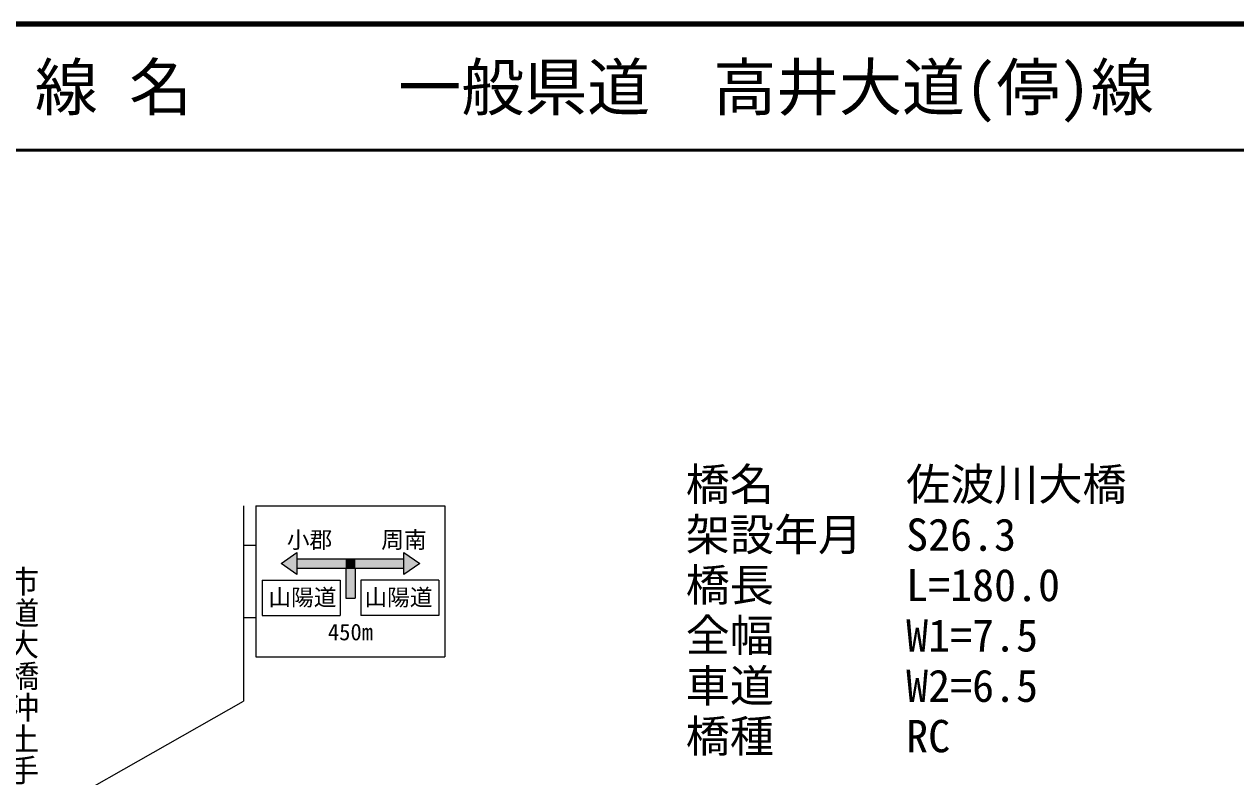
# Model space of a CAD drawing. Units: millimetres, scale not verified. Extents: x 40000 to 680000, y 20000 to 380000.
# Drawn here: x 187035 to 283236, y 320236 to 380000 of the extents above; entities that cross this region are included whole.
import ezdxf
from ezdxf.enums import TextEntityAlignment as Align

# ---------------------------------------------------------------- set-up
doc = ezdxf.new("R2010")
doc.units = ezdxf.units.MM
doc.header["$LTSCALE"] = 1000
doc.layers.add('M-BMK-HTXT', color=7, linetype='Continuous')
doc.layers.add('M-TTL-TXT', color=7, linetype='Continuous')
for name, color, linetype, lineweight in [('M-STR-HTXT', 7, 'Continuous', 13), ('M-STR-STRC', 7, 'Continuous', 25), ('M-TTL', 2, 'Continuous', 140), ('M-TTL-LINE', 7, 'Continuous', 50)]:
    doc.layers.add(name, color=color, linetype=linetype, lineweight=lineweight)
doc.styles.add('@ＭＳ ゴシック', font='')
doc.styles.add('ＭＳ ゴシック', font='')
doc.styles.get('@ＭＳ ゴシック').set_extended_font_data('@MS Gothic')
doc.styles.get('ＭＳ ゴシック').set_extended_font_data('MS Gothic')

msp = doc.modelspace()

# ---------------------------------------------------------------- hatches: boundary and pattern name
at = {"layer": 'M-STR-STRC'}
for points in [[(207438, 337181), (208688, 338056), (208688, 337556), (208688, 336806), (208688, 336306)], [(208688, 338056), (208688, 337556), (208688, 336806), (208688, 336306), (207438, 337181)], [(207438, 337181), (208688, 338056), (208688, 337556), (208688, 336806), (208688, 336306)], [(217188, 337556), (217188, 338056), (218438, 337181), (217188, 336306), (217188, 336806)], [(217188, 337556), (217188, 338056), (218438, 337181), (217188, 336306), (217188, 336806)], [(217188, 337556), (217188, 338056), (218438, 337181), (217188, 336306), (217188, 336806)], [(207438, 337181), (207974, 337556), (208688, 337556), (208688, 336806), (208688, 336306)], [(208688, 337556), (217188, 337556), (217188, 336806), (213313, 336806), (212563, 336806), (208688, 336806)], [(208688, 337556), (212563, 337556), (212563, 336806), (208688, 336806)], [(208688, 337556), (217188, 337556), (217188, 336806), (213313, 336806), (212563, 336806), (208688, 336806)], [(212563, 337556), (213313, 337556), (213313, 336806), (212563, 336806)], [(212563, 336806), (213313, 336806), (213313, 334431), (212563, 334431)], [(212563, 336806), (213313, 336806), (213313, 334431), (212563, 334431)], [(212563, 336806), (213313, 336806), (213313, 334431), (212563, 334431)], [(213313, 337556), (217188, 337556), (217188, 336806), (213313, 336806)]]:
    msp.add_hatch(color=256, dxfattribs=at).paths.add_polyline_path(points)

# ---------------------------------------------------------------- linework, layer by layer
for p, q in [((204438, 341750), (204438, 326250)), ((205438, 341750), (205438, 329750)), ((205438, 341750), (220438, 341750)), ((220438, 341750), (220438, 329750)), ((204438, 338625), (205438, 338625)), ((207438, 337181), (208688, 338056)), ((208688, 338056), (208688, 336306)), ((217188, 336306), (217188, 338056)), ((217188, 338056), (218438, 337181)), ((208688, 336306), (207438, 337181)), ((208688, 337556), (217188, 337556)), ((208688, 336806), (217188, 336806)), ((212563, 336806), (212563, 334431)), ((213313, 336806), (213313, 334431)), ((218438, 337181), (217188, 336306)), ((205925, 335850), (212125, 335850)), ((205925, 335850), (205925, 333050)), ((212125, 335850), (212125, 333050)), ((219952, 335850), (213752, 335850)), ((213752, 335850), (213752, 333050)), ((219952, 335850), (219952, 333050)), ((212563, 334431), (213313, 334431)), ((204438, 332875), (205438, 332875)), ((205925, 333050), (212125, 333050)), ((219952, 333050), (213752, 333050)), ((205438, 329750), (220438, 329750)), ((136181, 287470), (204438, 326250))]:
    msp.add_line(p, q, dxfattribs=at)
at = {"layer": 'M-TTL'}
msp.add_line((680000, 380000), (40000, 380000), dxfattribs=at)
at = {"layer": 'M-TTL-LINE'}
msp.add_line((40000, 370000), (680000, 370000), dxfattribs=at)

# ---------------------------------------------------------------- texts
at = {"layer": 'M-BMK-HTXT', "style": '@ＭＳ ゴシック'}
msp.add_text('市道大橋沖土手線', height=1833, rotation=270, dxfattribs=at).set_placement((185473, 337018), align=Align.BOTTOM_LEFT)
at = {"layer": 'M-STR-HTXT', "style": 'ＭＳ ゴシック'}
for s, p in [('橋名\u3000\u3000\u3000佐波川大橋', (239562, 344749)), ('架設年月\u3000S26.3', (239562, 340749)), ('橋長\u3000\u3000\u3000L=180.0', (239562, 336749)), ('全幅\u3000\u3000\u3000W1=7.5', (239562, 332749)), ('車道\u3000\u3000\u3000W2=6.5', (239562, 328749)), ('橋種\u3000\u3000\u3000RC', (239562, 324749))]:
    msp.add_text(s, height=2566, dxfattribs=at).set_placement(p, align=Align.TOP_LEFT)
at = {"layer": 'M-STR-STRC', "style": 'ＭＳ ゴシック'}
for s, p in [('小郡', (209688, 339056)), ('周南', (217188, 339056)), ('山陽道', (209125, 334485)), ('山陽道', (216752, 334485)), ('450m', (212938, 331732))]:
    msp.add_text(s, height=1320, dxfattribs=at).set_placement(p, align=Align.MIDDLE_CENTER)
at = {"layer": 'M-TTL-TXT', "style": 'ＭＳ ゴシック'}
for s, p in [('路 線 名', (180380, 375000)), ('一般県道\u3000高井大道(停)線', (216734, 375000))]:
    msp.add_text(s, height=3666, dxfattribs=at).set_placement(p, align=Align.MIDDLE_LEFT)

doc.saveas('drawing.dxf')
